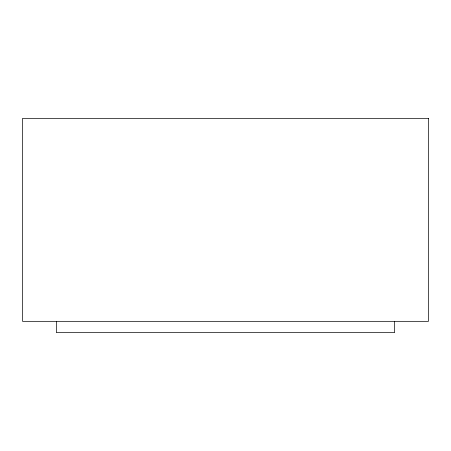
<?xml version="1.0" encoding="UTF-8"?>
<svg xmlns="http://www.w3.org/2000/svg" width="451" height="451" viewBox="0 0 451 451"><rect width="100%" height="100%" fill="white"/><g stroke="black" fill="none" stroke-linecap="round" stroke-linejoin="round"><path stroke-width="0.68" d="M394.625 321.337L394.625 332.613L56.375 332.613L56.375 321.337M428.45 118.387L22.55 118.387L22.55 321.337L428.45 321.337L428.45 118.387"/></g></svg>
